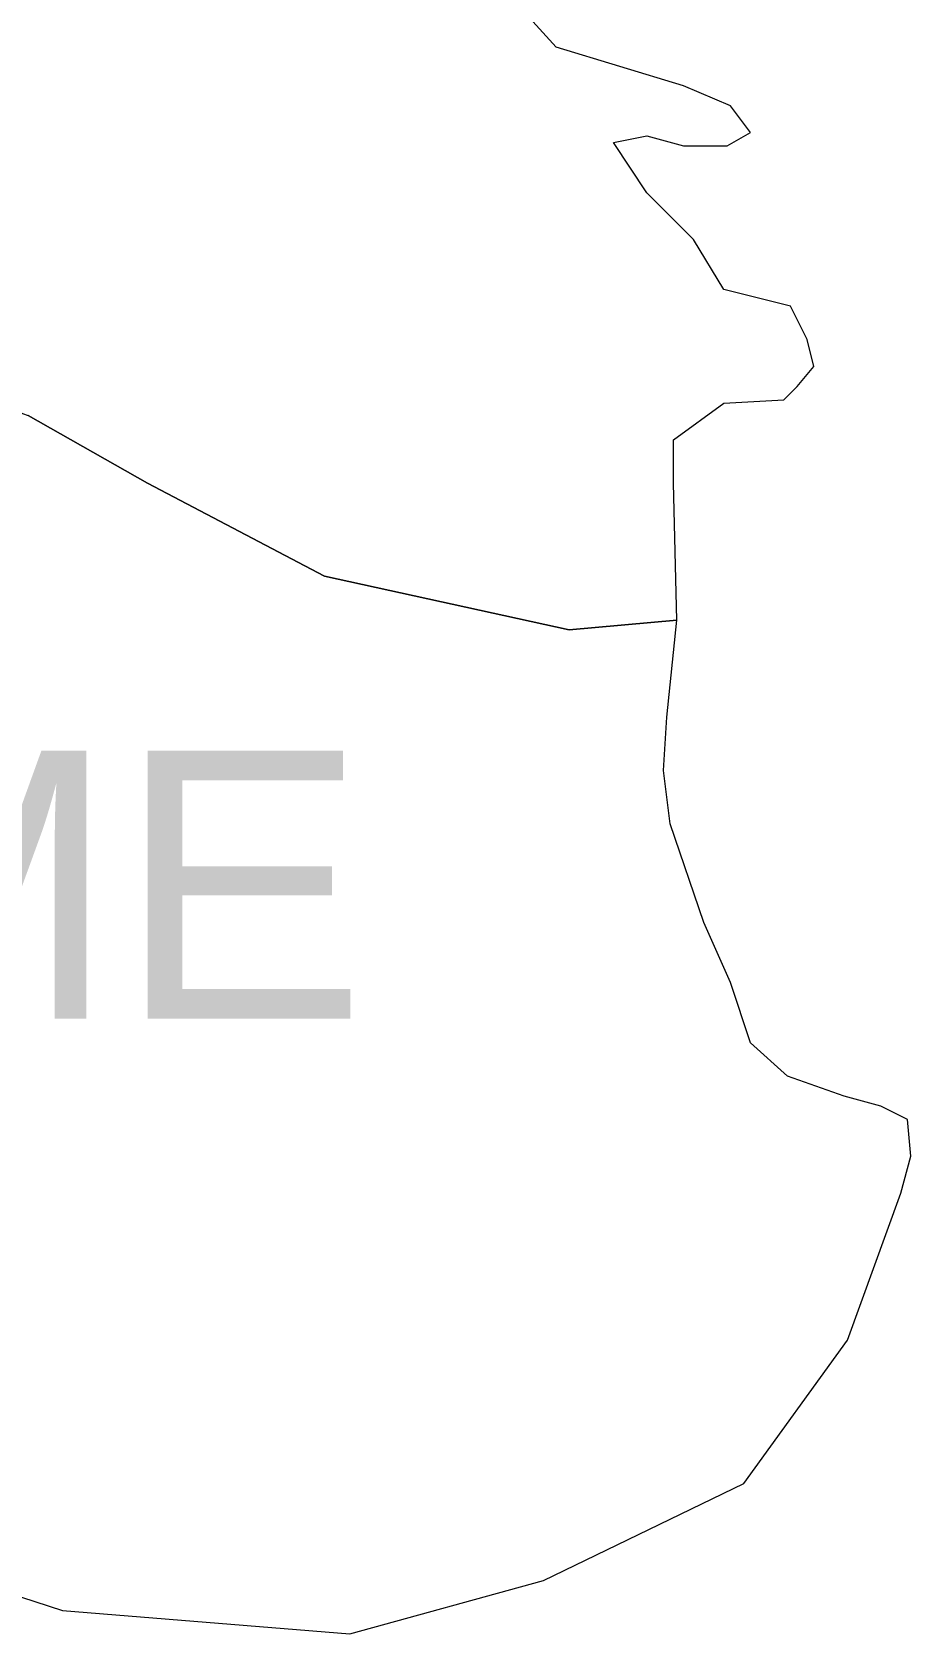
# Model space of a CAD drawing. Header units: millimetres. Extents: x 617751 to 636088, y 68402 to 77988.
# Drawn here: x 631857 to 632349, y 71864 to 72760 of the extents above; entities that cross this region are included whole.
import ezdxf

# ---------------------------------------------------------------- set-up
doc = ezdxf.new("R2010")
doc.units = ezdxf.units.MM
doc.header["$LTSCALE"] = 3
doc.header["$MEASUREMENT"] = 0
doc.layers.add('BAIRRO', color=30, linetype='Continuous')
doc.styles.get("Standard").update_dxf_attribs({"font": 'arial.ttf'})

msp = doc.modelspace()

# ---------------------------------------------------------------- linework, layer by layer
at = {"layer": 'BAIRRO', "lineweight": 20}
for points in [[(632218.08, 72430.91), (632216.21, 72507.56), (632216.21, 72531.86), (632244.28, 72552.43), (632277.96, 72554.3), (632285.44, 72561.77), (632294.8, 72572.99), (632291.05, 72587.95), (632281.7, 72606.64), (632274.21, 72608.51), (632244.28, 72615.99), (632227.44, 72644.03), (632201.24, 72670.2), (632182.53, 72698.25), (632201.24, 72701.98), (632221.82, 72696.38), (632246.15, 72696.38), (632259.25, 72703.85), (632248.02, 72718.81), (632221.82, 72730.03), (632150.5, 72751.64), (632131.78, 72772.2)], [(631471.65, 72763.57), (631531.65, 72723.57), (631644.65, 72642.57), (631761.65, 72583.57), (631851.65, 72546.57), (631854.65, 72545.57), (631921.65, 72507.57), (632020.65, 72455.57), (632157.65, 72425.57), (632218.08, 72430.91)], [(631804.26, 71899.19), (631873.91, 71876.62), (632034.83, 71863.53), (632143.35, 71893.44), (632255.62, 71947.66), (632313.63, 72028.04), (632343.57, 72110.3), (632349.18, 72130.87), (632347.31, 72151.43), (632332.34, 72158.91), (632311.76, 72164.52), (632279.95, 72175.73), (632259.36, 72194.43), (632248.14, 72228.08), (632233.17, 72261.73), (632214.34, 72316.87), (632210.6, 72346.79), (632212.47, 72376.7), (632218.08, 72430.91), (632157.65, 72425.57), (632020.65, 72455.57), (631921.65, 72507.57), (631854.65, 72545.57)]]:
    msp.add_lwpolyline(points, dxfattribs=at)

# ---------------------------------------------------------------- texts
at = {"layer": 'BAIRRO'}
msp.add_text('LEME', height=150, dxfattribs=at).set_placement((631473.61, 72207.97))

doc.saveas('drawing.dxf')
